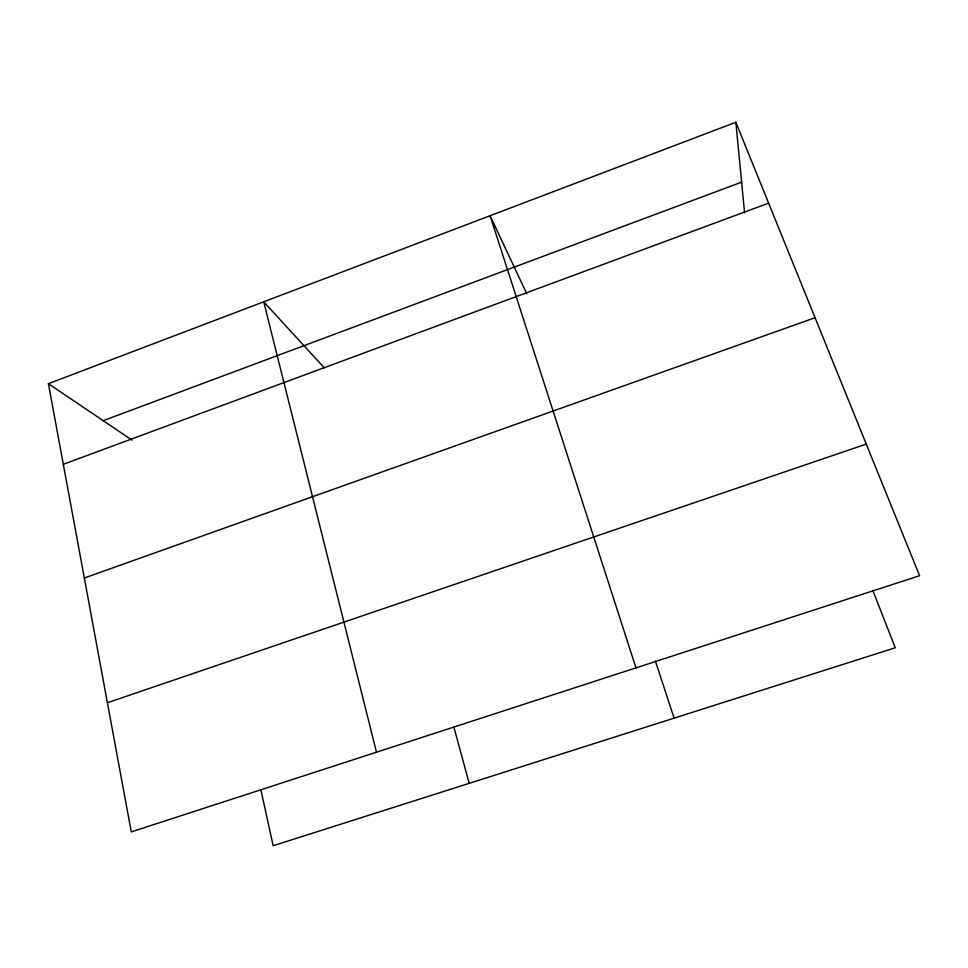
<?xml version="1.0" encoding="UTF-8"?>
<svg xmlns="http://www.w3.org/2000/svg" width="968" height="968" viewBox="0 0 968 968"><rect width="100%" height="100%" fill="white"/><g stroke="black" fill="none" stroke-linecap="round" stroke-linejoin="round"><path stroke-width="1.45" d="M48.4 383.691L735.849 122.27L919.6 575.694L131.285 831.899L48.4 383.691L131.975 440.089M103.201 420.681L741.621 182.153M63.307 464.301L768.616 203.147M84.325 578.005L815.056 317.722M107.4 702.732L866.263 444.094M324.353 367.913L263.719 301.81L376.491 752.209M526.798 293.836L490.098 215.719L635.976 667.872M872.797 590.407L895.255 647.774L273.145 845.73L260.864 789.694M655.348 660.926L674.115 718.147M453.895 727.101L469.178 783.354M735.849 122.27L744.586 212.924"/></g></svg>
